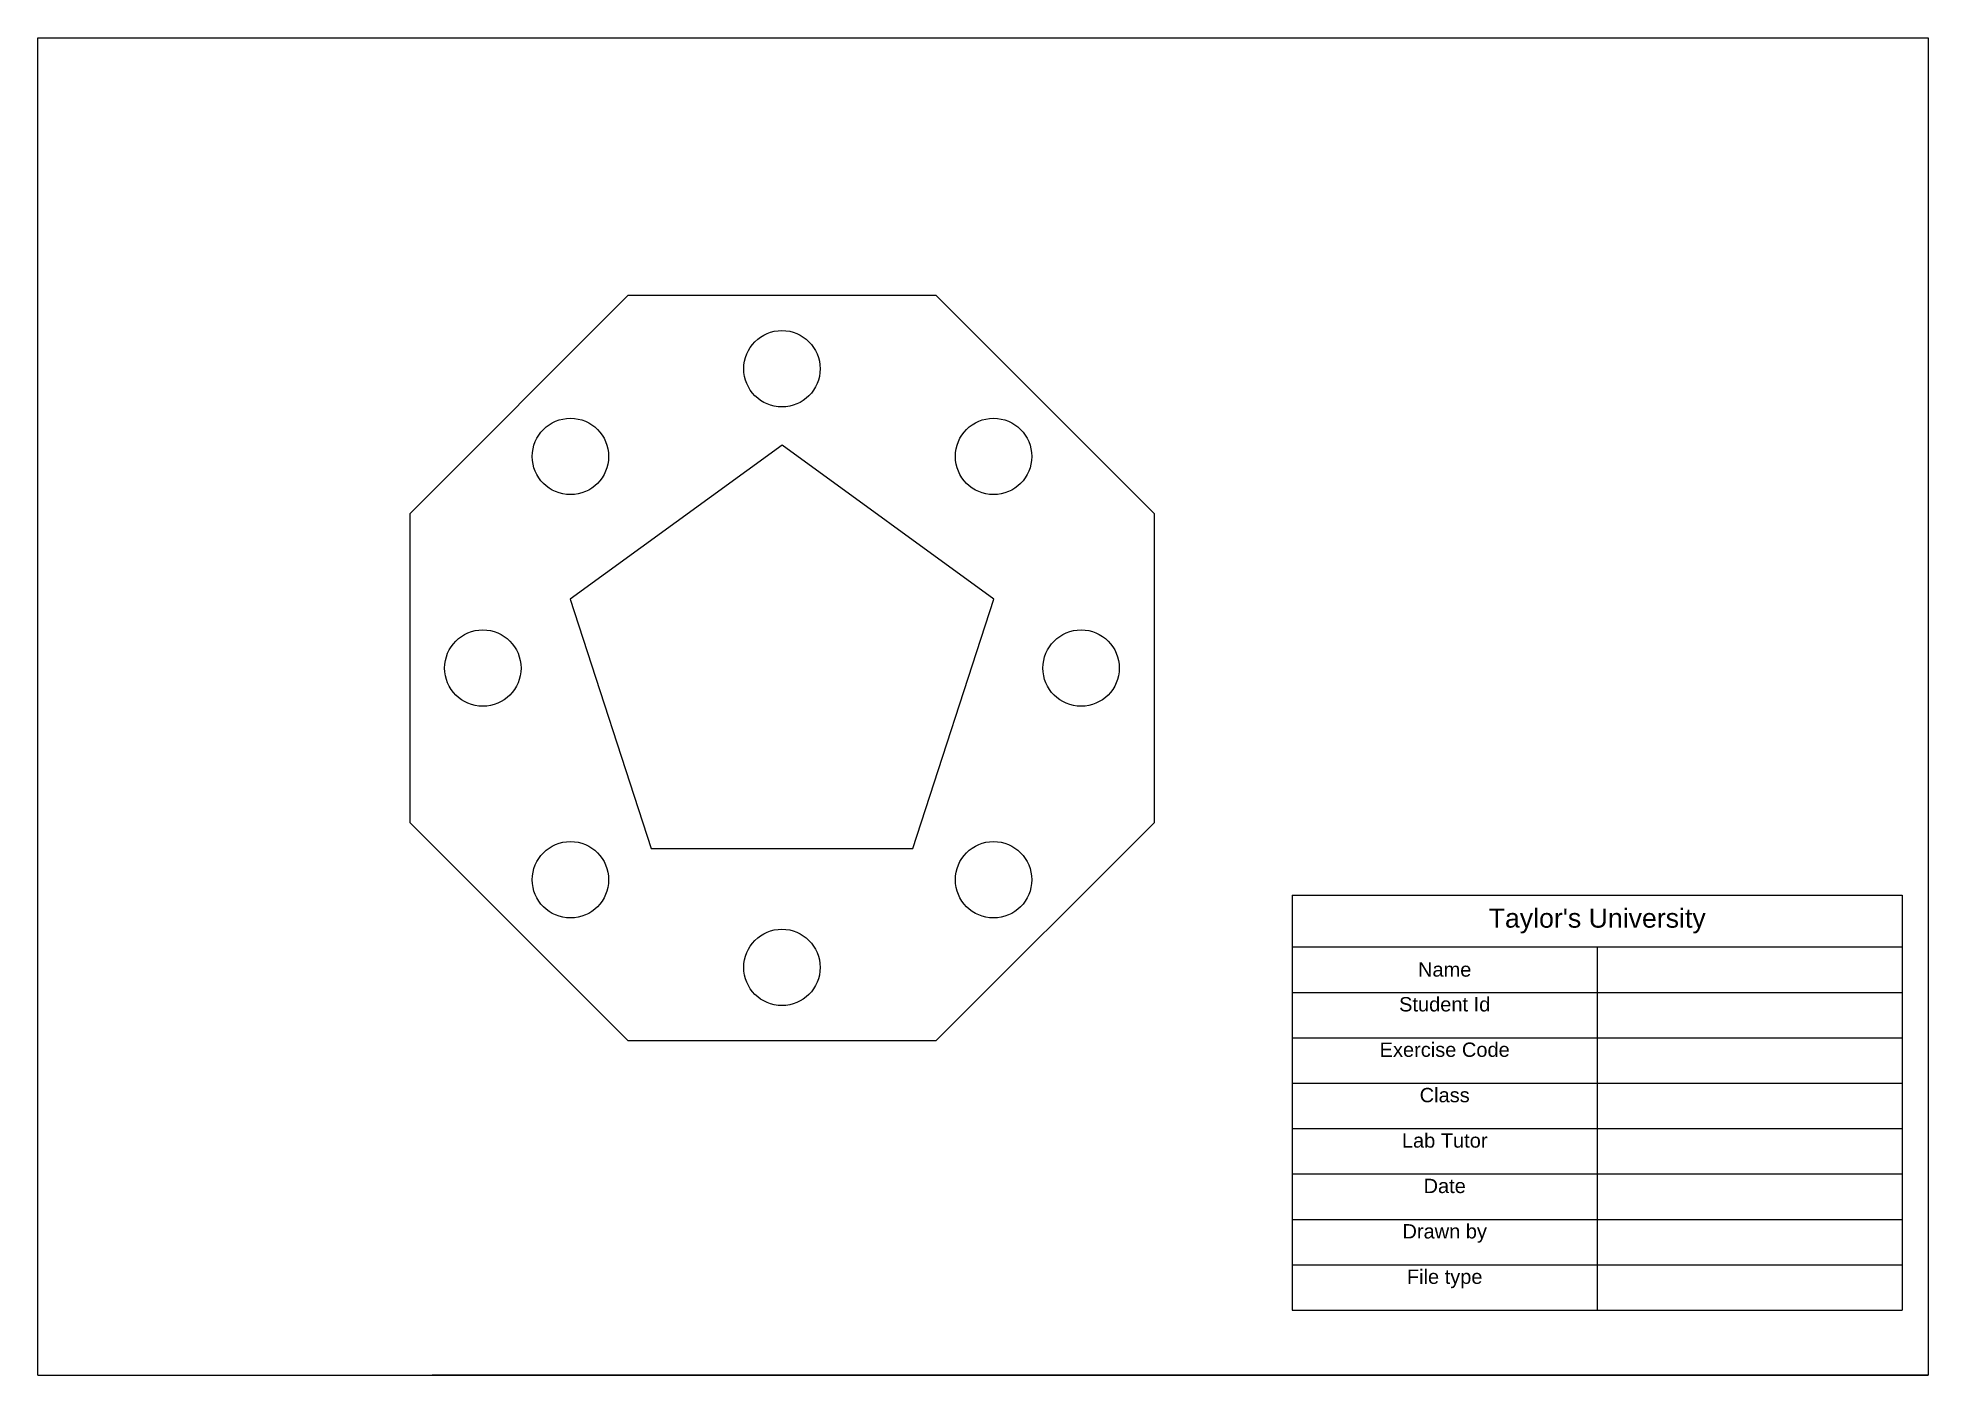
# Model space of a CAD drawing. Header units: millimetres. Extents: x 2252 to 2549, y 2045 to 2255.
import ezdxf

# ---------------------------------------------------------------- set-up
doc = ezdxf.new("R2010")
doc.units = ezdxf.units.MM
doc.styles.get("Standard").update_dxf_attribs({"font": 'arial.ttf'})

# ---------------------------------------------------------------- blocks, each defined once
blk = doc.blocks.new('*T1')
at = {"color": 0, "linetype": 'ByBlock', "lineweight": -2, "transparency": 16777216}
for p, q in [((0, 0), (95.86, 0)), ((0, 0), (0, -65.17)), ((95.86, 0), (95.86, -65.17)), ((0, -8.13), (95.86, -8.13)), ((47.93, -8.13), (47.93, -65.17)), ((0, -15.26), (95.86, -15.26)), ((0, -22.39), (95.86, -22.39)), ((0, -29.52), (95.86, -29.52)), ((0, -36.65), (95.86, -36.65)), ((0, -43.78), (95.86, -43.78)), ((0, -50.91), (95.86, -50.91)), ((0, -58.04), (95.86, -58.04)), ((0, -65.17), (95.86, -65.17))]:
    blk.add_line(p, q, dxfattribs=at)
at = {"color": 0, "transparency": 16777216}
for s, insert, char_height, width, attachment_point in [("Taylor's University", (47.93, -4.06), 3, 94.3618, 5), ('Name', (23.97, -11.69), 2.25, 46.4309, 5), ('Student Id', (23.97, -16.01), 2.25, 46.4309, 2), ('Exercise Code', (23.97, -23.14), 2.25, 46.4309, 2), ('Class', (23.97, -30.27), 2.25, 46.4309, 2), ('Lab Tutor', (23.97, -37.4), 2.25, 46.4309, 2), ('Date', (23.97, -44.53), 2.25, 46.4309, 2), ('Drawn by', (23.97, -51.66), 2.25, 46.4309, 2), ('File type', (23.97, -58.79), 2.25, 46.4309, 2)]:
    blk.add_mtext(s, dxfattribs=dict(at, insert=insert, char_height=char_height, width=width, attachment_point=attachment_point))
blk = doc.blocks.new('*U5')
blk.add_circle((0, 0), 6)
blk = doc.blocks.new('*U6')
at = {"color": 0, "linetype": 'ByBlock', "lineweight": -2, "transparency": 16777216}
blk.add_blockref('*U5', (2122.57, 2202.97), dxfattribs=at)
for p, rotation in [((2089.34, 2189.2), 45.00000000000001), ((2155.81, 2189.2), 315), ((2075.57, 2155.97), 90), ((2169.57, 2155.97), 270), ((2089.34, 2122.73), 135), ((2155.81, 2122.73), 225.0000000000001), ((2122.57, 2108.97), 180)]:
    blk.add_blockref('*U5', p, dxfattribs=dict(at, rotation=rotation))

msp = doc.modelspace()

# ---------------------------------------------------------------- linework, layer by layer
for p, q in [((2252, 2254.93), (2549, 2254.93)), ((2252, 2093.4), (2252, 2254.93)), ((2549, 2254.93), (2549, 2044.93)), ((2252, 2044.93), (2252, 2093.4)), ((2252, 2044.93), (2549, 2044.93)), ((2549, 2044.93), (2313.95, 2044.93))]:
    msp.add_line(p, q)
for points in [[(2393.16, 2097.47), (2427.43, 2131.73), (2427.43, 2180.2), (2393.16, 2214.47), (2344.69, 2214.47), (2310.43, 2180.2), (2310.43, 2131.73), (2344.69, 2097.47)], [(2368.93, 2190.97), (2335.64, 2166.78), (2348.35, 2127.65), (2389.5, 2127.65), (2402.21, 2166.78)]]:
    msp.add_lwpolyline(points, close=True)

# ---------------------------------------------------------------- block references
for name, p in [('*U6', (246.35, 0)), ('*T1', (2449.07, 2120.31))]:
    msp.add_blockref(name, p)

doc.saveas('drawing.dxf')
